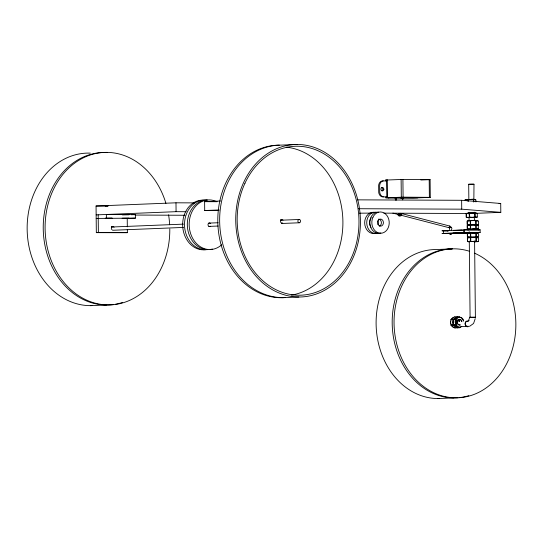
<?xml version="1.0" encoding="UTF-8"?>
<svg xmlns="http://www.w3.org/2000/svg" width="543" height="543" viewBox="0 0 543 543"><rect width="100%" height="100%" fill="white"/><g stroke="black" fill="none" stroke-linecap="round" stroke-linejoin="round"><path stroke-width="0.81" d="M456.548 321.042L456.174 321.137L456.548 320.913M402.75 199.81L402.865 198.127M469.43 318.198L468.433 320.757L469.009 320.316L468.188 320.94M454.946 316.874C448.952 317.784 449.142 327.076 455.061 327.945M454.667 316.874L456.955 316.793L453.453 319.508L453.459 324.911L457.613 327.843M454.783 327.945L457.07 327.863L452.91 324.931L452.855 319.691L455.054 318.089A4.88 3.984 87.7 0 1 456.011 317.601M463.491 320.967A4.88 3.984 87.7 0 0 458.238 317.628A4.88 3.984 87.7 0 0 456.059 324.259A4.88 3.984 87.7 0 0 461.686 326.452C457.484 330.232 454.077 323.133 455.462 319.433C457.953 315.693 462.907 316.508 463.566 320.927M475.234 318.632L473.564 323.485L469.62 326.316M456.507 321.761C455.312 322.318 457.355 322.114 456.222 322.087L456.615 321.68L456.113 321.755M453.676 322.379L453.676 322.746M468.779 320.492L468.256 320.838M455.156 318.083L457.498 316.773M469.607 199.43C471.908 199.919 476.815 199.457 474.229 199.519M470.116 217.628L466.267 217.18L466.227 213.691L468.942 213.372M468.426 213.766L466.892 213.297L476.611 213.216L473.801 213.324M469.342 213.575L476.734 213.284L477.283 213.589L477.29 217.085L466.939 217.553L467.917 217.526M469.607 220.546L477.589 220.546L474.779 220.662M469.077 229.384L467.292 228.949L467.251 225.46L468.351 225.114L467.917 225.067L477.636 224.978M467.245 225.454L473.218 224.917L478.308 225.359L478.315 228.854L472.322 229.227M469.491 229.024L468.012 229.35L474.507 229.166M477.487 237.25L468.046 237.305L468.48 237.352L467.374 236.931L467.34 233.442L469.111 233.11M468.982 233.212L468.005 233.049L477.718 232.967L474.908 233.076M469.206 241.805L467.421 241.364L467.38 237.875L468.48 237.529L468.052 237.481L477.487 237.427M473.129 232.94L478.397 233.341C480.623 239.775 470.781 236.056 467.401 236.918L467.367 233.436L470.252 232.974M469.62 241.438L468.093 241.737L476.001 241.18L477.813 241.655L475.003 241.771M466.22 213.691L467.767 213.236L469.58 213.514L469.627 217.044L472.24 217.404L475.125 216.996L476.659 217.471L474.921 217.56M474.236 213.718L475.743 213.27L477.29 213.596M469.627 217.044L467.808 217.499L466.261 217.173M477.29 217.085L475.03 217.465M477.636 224.802C474.928 224.951 469.457 223.974 468.344 224.938L467.245 224.51L467.204 221.028L468.982 220.696M477.514 224.734L478.308 224.415M474.867 229.35C483.942 228.82 468.928 229.065 467.319 228.936L467.285 225.454M478.356 228.847L476.808 229.295L474.521 229.037M477.643 237.155L478.403 236.836M473.394 241.594L467.414 241.357M473.964 241.628C477.297 241.479 481.946 241.547 475.118 241.397M467.896 199.478L464.903 199.953L466.009 199.614C466.966 200.883 477.154 196.647 475.96 201.955M468.304 220.675C469.681 221.951 480.881 217.2 478.268 224.415L467.272 224.503L467.238 221.015L470.19 220.539M469.037 233.022L468.541 233.022L475.777 232.981L474.093 233.049M467.448 241.357L467.414 237.868C471.046 238.234 480.175 234.352 478.444 241.268M474.433 232.764L480.141 232.479L480.114 229.818L478.431 229.94M475.967 220.736L478.234 220.933M476.096 233.151L477.602 233.09M451.342 227.191C447.697 227.761 453.548 225.413 451.396 230.347M468.853 199.519L468.697 184.267L472.267 184.186L473.998 184.22L473.856 199.505M473.998 184.22L468.697 184.267M467.523 199.546L469.206 199.478M469.145 217.268L470.089 217.214M478.315 225.359L477.521 225.107M467.747 229.96L478.492 229.94M469.288 241.044L470.089 317.302L475.39 317.261L474.589 240.997M475.39 317.261L474.915 317.288M475.396 213.256C476.13 213.236 474.243 213.243 475.505 213.25M474.609 220.614L476.503 220.573M475.03 317.282L469.437 317.309L470.672 317.35M466.946 199.512L466.118 199.539L467.041 199.519M468.752 233.015L469.227 233.015M475.749 220.58L475.05 220.607M466.24 199.532L466.79 199.532M468.025 213.27L467.964 213.25M475.94 233.028C474.093 233.015 479.645 232.954 475.179 233.022M467.319 199.505L467.218 199.505M469.335 220.567C470.761 220.533 467.835 220.641 469.661 220.56M469.369 232.995L470.15 232.981M475.892 233.028L475.349 233.015L476.557 233.001M469.145 213.223L468.263 213.243M122.195 214.756L129.173 214.702L122.379 214.75M469.362 213.243L468.84 213.284L469.505 213.318M473.625 213.284L474.67 213.229L474.005 213.195M473.93 213.535L474.406 213.501L473.801 213.467M474.188 217.526L474.711 217.485L474.046 217.451M474.996 229.017L475.471 228.99L473.062 228.949M448.525 230.7L447.262 230.761L448.749 230.816M480.141 232.479L466.742 232.458L441.988 233.47L450.018 233.585M474.168 232.58C476.041 232.35 464.645 232.56 469.227 232.655M469.62 232.988L468.969 233.015M469.776 232.981L468.643 233.022M459.887 230.497L462.195 230.402M297.279 144.458L281.199 145.103A76.298 62.33 87.7 0 0 219.677 222.596A76.298 62.33 87.7 0 0 285.231 297.605M388.584 197.822L388.075 197.842L413.067 198.059L430.294 197.367L430.11 179.631L402.906 179.414L385.496 180.072L387.675 180.079M385.815 180.941L386.84 180.9L387.016 197.754M420.852 180.004L430.11 179.631M127.34 229.329L127.374 232.662L96.328 232.621L96.057 206.014L175.986 202.804L194.408 202.885M218.938 210.582L204.704 210.521L204.616 201.657L220.546 201.012M385.985 196.905L387.003 196.865L382.36 196.892A5.192 4.242 87.7 0 1 378.715 192.358L378.641 185.434A5.192 4.242 87.7 0 1 382.191 180.928L386.84 180.9M430.294 197.367L403.096 197.157L385.686 197.808L417.682 197.876M467.34 199.512L466.715 199.532M96.145 214.885L176.081 211.675L186.127 211.716M204.704 210.521L218.965 209.951M131.277 214.763L135.37 214.6L135.404 218.143L127.225 218.476L127.313 226.825M96.179 218.429L135.404 218.143M499.037 203.544L500.714 203.476L500.809 212.347L474.005 213.419M359.351 213.189L372.016 213.094M111.709 227.015L183.5 224.13M208.838 223.112L218.13 222.739M280.629 220.227L299.207 219.481M467.591 213.263L468.989 213.223M474.073 213.277L475.39 213.256L474.487 213.256M474.833 213.284L474.243 213.27L475.179 213.263M112.591 230.273L183.534 227.422M208.872 226.404L218.164 226.031M281.505 223.492L299.241 222.779A1.649 1.344 87.7 0 0 300.381 220.309A1.649 1.344 87.7 0 0 298.046 220.302A1.649 1.344 87.7 0 0 299.241 222.779M96.328 232.621L127.374 232.662M475.539 220.587L472.234 220.533M480.114 229.818L466.715 229.798L441.961 230.809L447.731 230.938M467.89 233.028L450.792 233.578M282.794 297.652L298.881 297.007A76.298 62.33 87.7 0 0 351.681 182.828A76.298 62.33 87.7 0 0 243.685 182.36A76.298 62.33 87.7 0 0 298.881 297.007M90.301 305.648L106.38 304.996M457.22 316.773L459.507 316.691M450.982 319.481L452.991 319.399M453.541 319.379L455.55 319.298M450.846 319.773L452.855 319.691M453.405 319.671L455.414 319.589M450.9 325.013L452.91 324.931M453.459 324.911L455.468 324.829M451.043 325.305L453.052 325.223M453.602 325.203L455.611 325.121M461.482 326.533L467.387 326.295A2.661 2.172 87.7 0 1 466.824 326.2M457.342 327.843L459.622 327.762M437.787 398.542L453.867 397.897M453.432 230.497L462.073 230.096M468.534 220.601L469.396 220.587M467.116 199.505L469.939 199.471M473.686 212.646C478.01 212.408 464.38 212.578 469.369 212.693M469.926 217.485L468.88 217.539L470.109 217.58M474.053 229.322L475.736 229.255L474.507 229.214M474.066 241.465L475.6 241.404L473.191 241.37M474.182 241.737L475.872 241.676L474.643 241.628M467.672 199.498L468.032 199.478M467.93 232.886L452.787 233.219L469.471 232.716M107.982 205.743L104.996 205.838L108.132 205.885M451.43 233.463C461.469 233.212 440.156 233.368 449.597 233.476M450.615 234.284C453.086 234.298 448.145 234.298 450.554 234.318M473.102 233.219L474.908 233.219M473.218 241.635L474.636 241.581M357.409 199.851L461.638 200.299L500.714 203.476M204.616 201.657L217.173 201.711M96.057 206.014L107.894 206.069M358.353 208.722L461.726 209.17L500.809 212.347M383.82 213.148L469.804 213.514M135.37 214.6L106.367 214.471L106.408 218.021M135.058 215.055L184.973 215.266M464.021 232.54L463.993 229.879L468.344 229.899M447.894 230.721L443.543 230.7L443.57 233.361M470.693 317.336L470.116 317.316M400.768 213.345L449.869 226.085M392.874 213.121L398.603 214.607M401.053 215.245L449.332 227.775M475.179 199.607L475.94 199.865M477.65 237.522L478.41 237.78M453.629 321.375L453.548 320.933M396.105 197.638L396.519 200.129M395.08 197.679L395.494 200.17M476.062 220.845L476.102 224.334M476.109 225.284L476.15 228.766M476.197 233.266L476.231 236.748M476.238 237.698L476.279 241.187M475.79 220.845L475.824 224.334M475.831 225.277L475.872 228.766M475.919 233.259L475.953 236.748M475.967 237.698L476.001 241.18M475.084 213.514L475.125 216.996M474.813 213.514L474.847 216.996M474.29 212.184L474.304 213.881M474.344 217.268L474.378 220.662M473.767 199.783L473.795 201.874M473.496 199.776L473.516 201.874M470.564 220.892L470.605 224.374M470.611 225.325L470.652 228.813M470.693 233.307L470.733 236.796M470.74 237.739L470.781 241.228M470.258 220.899L470.292 224.381M470.306 225.331L470.34 228.82M470.387 233.314L470.428 236.802M470.435 237.746L470.469 241.235M469.281 213.562L469.315 217.051M468.989 212.232L469.003 213.928M469.043 217.315L469.077 220.702M469.193 231.718L469.213 233.415M468.27 199.824L468.283 201.222M467.964 199.831L467.978 201.222M466.261 213.684L466.294 217.173M464.055 229.879L464.082 232.54M461.638 200.299L461.726 209.17M456.609 321.463L456.113 321.537M449.658 227.212L449.685 230.368M429.194 179.529L429.377 197.265M402.906 179.414L403.096 197.157M401.114 179.441L401.304 197.177M387.05 180.004L387.234 197.747M175.986 202.804L176.081 211.675M98.188 214.804L98.378 232.54M454.308 325.759A4.88 3.984 87.7 0 1 453.615 319.868M454.695 327.293A4.88 3.984 87.7 0 1 452.692 326.635M451.857 325.854A4.88 3.984 87.7 0 1 451.213 324.843M450.805 323.662A4.88 3.984 87.7 0 1 450.778 321.137M451.783 318.958A4.88 3.984 87.7 0 1 453.561 317.703M458.767 320.255A2.925 2.389 87.7 0 1 459.398 321.571M458 320.024A2.661 2.172 87.7 0 1 459.032 321.646M453.772 324.741A4.88 3.984 87.7 0 1 453.717 319.861M458.869 320.255A2.925 2.389 87.7 0 1 459.5 321.565M460.301 325.047A2.925 2.389 87.7 0 1 457.349 322.963A2.925 2.389 87.7 0 1 459.005 319.386A2.925 2.389 87.7 0 1 461.95 321.47M457.892 319.739A2.661 2.172 87.7 0 1 459.446 321.632M460.084 324.795A2.661 2.172 87.7 0 1 457.403 322.902A2.661 2.172 87.7 0 1 458.903 319.651A2.661 2.172 87.7 0 1 461.591 321.544M474.528 253.174A74.52 60.884 87.7 0 1 496.492 378.627A74.52 60.884 87.7 0 1 396.051 341.126A74.52 60.884 87.7 0 1 469.152 251.171M458.041 397.741A74.52 60.884 87.7 0 1 392.25 325.691A74.52 60.884 87.7 0 1 452.305 248.898L436.226 249.542A74.52 60.884 87.7 0 0 376.123 324.802A74.52 60.884 87.7 0 0 439.45 398.521M468.806 395.677A74.52 60.884 87.7 0 1 459.717 397.578M399.743 215.931A1.772 1.453 87.7 0 1 397.843 214.315M401.759 214.125A1.772 1.453 87.7 0 1 400.395 215.971A1.772 1.453 87.7 0 1 398.861 214.275M398.745 213.643A0.889 0.726 87.7 0 1 399.77 213.589M399.892 213.766A0.889 0.726 87.7 0 1 399.329 215.13M403.877 197.876A8.871 7.249 87.7 0 1 400.741 198.032M383.215 180.887A5.192 4.242 87.7 0 0 379.638 186.005L379.74 192.317A5.192 4.242 87.7 0 0 383.378 196.851M381.525 187.45A1.772 1.453 87.7 0 1 382.808 188.964L382.815 189.432A1.772 1.453 87.7 0 1 381.96 190.844M449.509 226.193A0.889 0.441 -75.5 0 1 450.072 226.546A0.889 0.441 -75.5 0 1 449.611 227.734A0.889 0.441 -75.5 0 1 449.122 227.178M466.294 325.936A2.661 2.172 87.7 0 1 465.84 325.508M465.487 324.958A2.661 2.172 87.7 0 1 465.616 322.006A2.661 2.172 87.7 0 1 467.89 321.069M468.914 326.18A2.715 2.213 80.1 0 1 465.208 324.565A2.715 2.213 80.1 0 1 467.991 321.565M221.727 244.757A24.842 20.295 87.7 0 1 189.371 227.884A24.842 20.295 87.7 0 1 216.637 201.643M207.867 249.637A24.842 20.295 87.7 0 1 187.308 224.714A24.842 20.295 87.7 0 1 207.345 199.967M212.381 249.027A24.842 20.295 87.7 0 1 210.134 249.488M210.209 226.268A1.772 1.453 87.7 0 1 208.288 225.739A1.772 1.453 87.7 0 1 208.519 223.363A1.772 1.453 87.7 0 1 210.48 223.478M207.345 249.604A24.842 20.295 87.7 0 1 184.511 224.822A24.842 20.295 87.7 0 1 206.829 200.245M206.985 249.4A24.842 20.295 87.7 0 1 182.658 225.365A24.842 20.295 87.7 0 1 205.722 200.442M169.796 228.915A76.298 62.33 87.7 0 1 83.33 298.501A76.298 62.33 87.7 0 1 64.312 172.715A76.298 62.33 87.7 0 1 165.934 203.381M168.574 214.831A76.298 62.33 87.7 0 1 169.66 224.782M113.697 304.501A76.298 62.33 87.7 0 1 43.311 231.461A76.298 62.33 87.7 0 1 107.215 152.522M122.494 302.471A76.298 62.33 87.7 0 1 115.326 304.25M91.916 305.628A76.298 62.33 87.7 0 1 27.15 229.105A76.298 62.33 87.7 0 1 90.321 153.126M286.236 147.153A74.52 60.884 87.7 0 1 342.857 219.576A74.52 60.884 87.7 0 1 291.136 295.209M282.74 222.915A1.772 1.453 87.7 0 1 281.288 222.908M280.989 222.623A1.772 1.453 87.7 0 1 280.962 220.119A1.772 1.453 87.7 0 1 283.012 220.125M280.493 219.739A1.772 1.453 87.7 0 1 281.383 220.567M283.365 297.679A76.298 62.33 87.7 0 1 217.818 222.671A76.298 62.33 87.7 0 1 279.34 145.178M377.914 221.055A3.55 2.898 87.7 0 1 377.948 224.598M377.779 233.11A10.643 8.695 87.7 0 1 366.722 222.779A10.643 8.695 87.7 0 1 377.561 212.544M375.736 233.191A10.643 8.695 87.7 0 1 364.672 222.861A10.643 8.695 87.7 0 1 375.518 212.625M378.451 219.148A3.55 2.898 87.7 0 1 381.356 222.243A3.55 2.898 87.7 0 1 379.272 226.126M380.847 232.981A10.643 8.695 87.7 0 1 369.878 224.049A10.643 8.695 87.7 0 1 378.376 212.048M371.025 227.361A7.1 5.797 87.7 0 1 371.263 217.784M111.458 226.757A1.772 1.453 87.7 0 1 111.994 227.408M112.082 229.737A1.772 1.453 87.7 0 1 111.756 226.947A1.772 1.453 87.7 0 1 114.037 227.32M456.609 321.042C456.154 322.006 455.828 320.132 456.609 321.042M456.113 322.413L456.615 322.515L456.12 322.386M456.12 322.895L456.622 322.983L456.12 322.895M105.288 218.232L112.15 218.191L105.288 218.232M122.229 218.306L129.091 218.266L122.229 218.306M456.303 323.194L456.534 323.458C455.38 323.411 457.355 323.798 456.303 323.194M383.84 189.392L383.826 188.923A1.772 1.453 87.7 0 0 380.955 188.957L380.962 189.419A1.772 1.453 87.7 0 0 383.84 189.392M399.77 213.603A0.889 0.726 87.7 0 0 400.164 215.069A0.889 0.726 87.7 0 0 400.999 213.935A0.889 0.726 87.7 0 0 399.77 213.603M244.947 183.256A74.52 60.884 87.7 0 0 298.86 295.229A74.52 60.884 87.7 0 0 350.432 183.704A74.52 60.884 87.7 0 0 244.947 183.256M378.003 220.825A3.55 2.898 87.7 0 0 380.568 226.159A3.55 2.898 87.7 0 0 383.025 220.852A3.55 2.898 87.7 0 0 378.003 220.825M372.939 217.254A10.643 8.695 87.7 0 0 380.643 233.252A10.643 8.695 87.7 0 0 388.007 217.322A10.643 8.695 87.7 0 0 372.939 217.254"/></g></svg>
